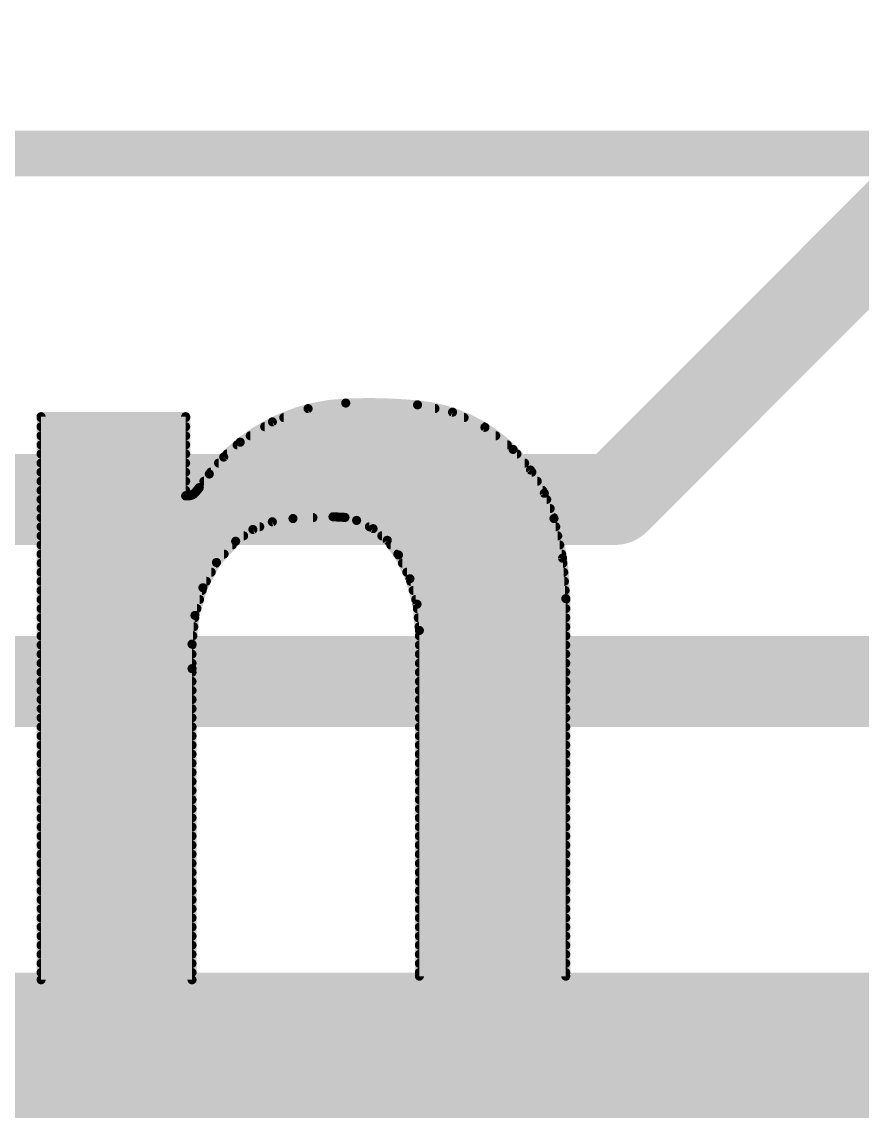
# Model space of a CAD drawing. Extents: x -0.1 to 40.8, y -10.2 to 23.
# Drawn here: x 22.728 to 25.074, y 2.337 to 5.397 of the extents above; entities that cross this region are included whole.
import ezdxf

# ---------------------------------------------------------------- set-up
doc = ezdxf.new("R2010")
doc.units = 0
for name, color, linetype in [('1', 12, 'CONTINUOUS'), ('16', 132, 'CONTINUOUS'), ('21', 41, 'CONTINUOUS'), ('22', 40, 'CONTINUOUS')]:
    doc.layers.add(name, color=color, linetype=linetype)

msp = doc.modelspace()

# ---------------------------------------------------------------- linework, layer by layer
at = {"layer": '1', "const_width": 0.254}
for points in [[(24.384, 4.064), (26.67, 6.35)], [(9.271, 4.064), (24.384, 4.064)], [(9.017, 3.556), (26.416, 3.556)]]:
    msp.add_lwpolyline(points, dxfattribs=at)
at = {"layer": '1', "const_width": 0.127}
for points in [[(24.3391, 4.1089, 1), (24.4289, 4.0191)], [(24.384, 4.0005, 1), (24.384, 4.1275)]]:
    msp.add_lwpolyline(points, format="xyb", dxfattribs=at)
at = {"layer": '16', "const_width": 0.4064}
msp.add_lwpolyline([(8.1534, 2.54), (32.385, 2.54)], dxfattribs=at)
at = {"layer": '21'}
for points, const_width in [([(23.8328, 4.3282, 0.0335), (23.6322, 4.3332)], 0.0254), ([(23.6322, 4.3332, 0.1577), (23.3375, 4.224)], 0.0254), ([(23.5261, 4.324, 1), (23.528, 4.3114)], 0.0127), ([(23.529, 4.3244, 1), (23.529, 4.3117)], 0.0127), ([(23.5292, 4.3118, 1), (23.5248, 4.3237)], 0.0127), ([(23.6324, 4.3395, 1), (23.632, 4.3269)], 0.0127), ([(23.6319, 4.3395, 1), (23.6325, 4.3269)], 0.0127), ([(23.6331, 4.3269, 1), (23.6313, 4.3395)], 0.0127), ([(23.6325, 4.3269, 1), (23.6319, 4.3395)], 0.0127), ([(23.8341, 4.3344, 1), (23.8315, 4.322)], 0.0127), ([(24.0995, 4.2037, 0.1741), (23.8328, 4.3282)], 0.0254), ([(23.8334, 4.3345, 1), (23.8322, 4.3219)], 0.0127), ([(23.8322, 4.3219, 1), (23.8334, 4.3345)], 0.0127), ([(23.8326, 4.3219, 1), (23.833, 4.3345)], 0.0127), ([(23.8814, 4.3117, 1), (23.8814, 4.3244)], 0.0127), ([(23.9332, 4.3134, 1), (23.9278, 4.3019)], 0.0127), ([(23.9292, 4.3015, 1), (23.9318, 4.3139)], 0.0127), ([(22.7813, 4.3015, 1), (22.7813, 4.2888)], 0.0127), ([(22.7877, 4.2951, 1), (22.775, 4.2951)], 0.0127), ([(22.7877, 4.2951, 1), (22.775, 4.2951)], 0.0127), ([(22.7813, 4.3015, 1), (22.7813, 4.2888)], 0.0127), ([(22.7813, 4.299, 1), (22.7813, 4.2862)], 0.0127), ([(23.1915, 4.2951, 1), (23.1788, 4.2951)], 0.0127), ([(23.1915, 4.2951, 1), (23.1788, 4.2951)], 0.0127), ([(23.1851, 4.2888, 1), (23.1851, 4.3015)], 0.0127), ([(23.1851, 4.2888, 1), (23.1851, 4.3015)], 0.0127), ([(23.1851, 4.2862, 1), (23.1851, 4.299)], 0.0127), ([(23.4252, 4.2867, 1), (23.4296, 4.2748)], 0.0127), ([(23.4308, 4.2754, 1), (23.424, 4.2861)], 0.0127), ([(23.4593, 4.299, 1), (23.4593, 4.2862)], 0.0127), ([(23.9628, 4.2862, 1), (23.9628, 4.299)], 0.0127), ([(22.7813, 4.2736, 1), (22.7813, 4.2608)], 0.0127), ([(22.7813, 4.2482, 1), (22.7813, 4.2355)], 0.0127), ([(23.1851, 4.2608, 1), (23.1851, 4.2736)], 0.0127), ([(23.1851, 4.2355, 1), (23.1851, 4.2482)], 0.0127), ([(23.3657, 4.2482, 1), (23.3657, 4.2355)], 0.0127), ([(23.4059, 4.2736, 1), (23.4059, 4.2608)], 0.0127), ([(24.0249, 4.2704, 1), (24.0171, 4.2604)], 0.0127), ([(24.0172, 4.2608, 1), (24.0172, 4.2736)], 0.0127), ([(24.0183, 4.2597, 1), (24.0237, 4.2712)], 0.0127), ([(24.0511, 4.2355, 1), (24.0511, 4.2482)], 0.0127), ([(22.7813, 4.2228, 1), (22.7813, 4.21)], 0.0127), ([(23.1851, 4.21, 1), (23.1851, 4.2228)], 0.0127), ([(23.3375, 4.224, 0.0664), (23.2512, 4.1351)], 0.0254), ([(23.3291, 4.2228, 1), (23.3291, 4.21)], 0.0127), ([(23.3341, 4.2294, 1), (23.3409, 4.2186)], 0.0127), ([(23.3336, 4.229, 1), (23.3414, 4.219)], 0.0127), ([(23.3418, 4.2193, 1), (23.3332, 4.2287)], 0.0127), ([(23.3414, 4.219, 1), (23.3336, 4.229)], 0.0127), ([(24.0834, 4.21, 1), (24.0834, 4.2228)], 0.0127), ([(22.7813, 4.1974, 1), (22.7813, 4.1846)], 0.0127), ([(23.1851, 4.1846, 1), (23.1851, 4.1974)], 0.0127), ([(23.2871, 4.1871, 1), (23.2957, 4.1777)], 0.0127), ([(23.2962, 4.1783, 1), (23.2866, 4.1865)], 0.0127), ([(23.3009, 4.1974, 1), (23.3009, 4.1846)], 0.0127), ([(24.1043, 4.2078, 1), (24.0947, 4.1996)], 0.0127), ([(24.2138, 4.0107, 0.1281), (24.0995, 4.2037)], 0.0254), ([(24.104, 4.2082, 1), (24.095, 4.1992)], 0.0127), ([(24.095, 4.1992, 1), (24.104, 4.2082)], 0.0127), ([(24.0956, 4.1987, 1), (24.1034, 4.2087)], 0.0127), ([(24.1103, 4.1846, 1), (24.1103, 4.1974)], 0.0127), ([(22.7813, 4.172, 1), (22.7813, 4.1593)], 0.0127), ([(23.1851, 4.1593, 1), (23.1851, 4.172)], 0.0127), ([(23.2771, 4.172, 1), (23.2771, 4.1593)], 0.0127), ([(24.1319, 4.1593, 1), (24.1319, 4.172)], 0.0127), ([(22.7813, 4.1466, 1), (22.7813, 4.1338)], 0.0127), ([(23.1851, 4.1338, 1), (23.1851, 4.1466)], 0.0127), ([(23.2512, 4.1351, 0.0022), (23.2232, 4.097)], 0.0254), ([(23.2464, 4.1392, 1), (23.256, 4.131)], 0.0127), ([(23.2461, 4.1389, 1), (23.2563, 4.1313)], 0.0127), ([(23.2563, 4.1313, 1), (23.2461, 4.1389)], 0.0127), ([(23.2563, 4.1313, 1), (23.2461, 4.1389)], 0.0127), ([(23.2555, 4.1466, 1), (23.2555, 4.1338)], 0.0127), ([(24.1539, 4.1494, 1), (24.1429, 4.1429)], 0.0127), ([(24.1436, 4.1421, 1), (24.1532, 4.1503)], 0.0127), ([(24.1519, 4.1338, 1), (24.1519, 4.1466)], 0.0127), ([(22.7813, 4.1212, 1), (22.7813, 4.1084)], 0.0127), ([(22.7813, 4.0958, 1), (22.7813, 4.0831)], 0.0127), ([(23.1851, 4.1084, 1), (23.1851, 4.1212)], 0.0127), ([(23.1851, 4.0831, 1), (23.1851, 4.0958)], 0.0127), ([(23.2105, 4.0818, 0.0333), (23.2232, 4.097)], 0.0254), ([(23.2169, 4.0958, 1), (23.2169, 4.0831)], 0.0127), ([(23.2181, 4.1008, 1), (23.2283, 4.0932)], 0.0127), ([(23.2181, 4.1007, 1), (23.2283, 4.0933)], 0.0127), ([(23.2283, 4.0933, 1), (23.2181, 4.1007)], 0.0127), ([(23.2281, 4.0929, 1), (23.2183, 4.1011)], 0.0127), ([(23.2363, 4.1212, 1), (23.2363, 4.1084)], 0.0127), ([(24.167, 4.1084, 1), (24.167, 4.1212)], 0.0127), ([(24.182, 4.0831, 1), (24.182, 4.0958)], 0.0127), ([(22.7813, 4.0704, 1), (22.7813, 4.0576)], 0.0127), ([(23.1851, 4.0806, 1), (23.1851, 4.0678)], 0.0127), ([(23.1851, 4.0806, 1), (23.1851, 4.0678)], 0.0127), ([(23.1788, 4.0742, 1), (23.1915, 4.0742)], 0.0127), ([(23.1788, 4.0742, 1), (23.1915, 4.0742)], 0.0127), ([(23.1927, 4.0742, 0.205), (23.2105, 4.0818)], 0.0254), ([(23.1927, 4.0805, 1), (23.1927, 4.0679)], 0.0127), ([(23.1914, 4.0804, 1), (23.194, 4.068)], 0.0127), ([(23.1927, 4.0678, 1), (23.1927, 4.0806)], 0.0127), ([(23.1927, 4.0678, 1), (23.1927, 4.0806)], 0.0127), ([(23.1988, 4.0814, 1), (23.206, 4.071)], 0.0127), ([(23.2036, 4.07, 1), (23.2011, 4.0824)], 0.0127), ([(23.2059, 4.0862, 1), (23.2151, 4.0774)], 0.0127), ([(23.2056, 4.0859, 1), (23.2154, 4.0777)], 0.0127), ([(23.2151, 4.0774, 1), (23.2059, 4.0862)], 0.0127), ([(23.2141, 4.0766, 1), (23.2069, 4.087)], 0.0127), ([(24.1928, 4.0835, 1), (24.1809, 4.079)], 0.0127), ([(24.1814, 4.078, 1), (24.1923, 4.0845)], 0.0127), ([(24.1934, 4.0576, 1), (24.1934, 4.0704)], 0.0127), ([(22.7813, 4.045, 1), (22.7813, 4.0323)], 0.0127), ([(24.2031, 4.0323, 1), (24.2031, 4.045)], 0.0127), ([(22.7813, 4.0196, 1), (22.7813, 4.0069)], 0.0127), ([(23.4848, 4.0107, 0.1688), (23.3248, 3.9472)], 0.0254), ([(23.4262, 4.008, 1), (23.4281, 3.9954)], 0.0127), ([(23.4295, 3.9958, 1), (23.4248, 4.0076)], 0.0127), ([(23.4848, 4.0107, 0.0006), (23.5966, 4.0157)], 0.0254), ([(23.4845, 4.017, 1), (23.4851, 4.0044)], 0.0127), ([(23.4845, 4.017, 1), (23.4851, 4.0044)], 0.0127), ([(23.4858, 4.0044, 1), (23.4838, 4.017)], 0.0127), ([(23.4851, 4.0044, 1), (23.4845, 4.017)], 0.0127), ([(23.5407, 4.0069, 1), (23.5407, 4.0196)], 0.0127), ([(23.6626, 4.0056, 0.0992), (23.5966, 4.0157)], 0.0254), ([(23.5969, 4.022, 1), (23.5963, 4.0094)], 0.0127), ([(23.5963, 4.022, 1), (23.5969, 4.0094)], 0.0127), ([(23.5969, 4.0094, 1), (23.5963, 4.022)], 0.0127), ([(23.5969, 4.0094, 1), (23.5963, 4.022)], 0.0127), ([(23.6317, 4.0201, 1), (23.6285, 4.0078)], 0.0127), ([(23.6329, 4.0196, 1), (23.6329, 4.0069)], 0.0127), ([(23.6298, 4.0076, 1), (23.6304, 4.0203)], 0.0127), ([(23.6654, 4.0113, 1), (23.6598, 3.9999)], 0.0127), ([(23.7795, 3.9091, 0.1719), (23.6626, 4.0056)], 0.0254), ([(23.6648, 4.0116, 1), (23.6604, 3.9996)], 0.0127), ([(23.6604, 3.9996, 1), (23.6648, 4.0116)], 0.0127), ([(23.661, 3.9994, 1), (23.6642, 4.0118)], 0.0127), ([(24.22, 4.012, 1), (24.2076, 4.0094)], 0.0127), ([(24.2468, 3.7871, 0.0668), (24.2138, 4.0107)], 0.0254), ([(24.2199, 4.0125, 1), (24.2077, 4.0089)], 0.0127), ([(24.2077, 4.0089, 1), (24.2199, 4.0125)], 0.0127), ([(24.2079, 4.0084, 1), (24.2197, 4.013)], 0.0127), ([(24.2128, 4.0069, 1), (24.2128, 4.0196)], 0.0127), ([(22.7813, 3.9941, 1), (22.7813, 3.9815)], 0.0127), ([(23.3706, 3.9861, 1), (23.3753, 3.9743)], 0.0127), ([(23.3765, 3.9749, 1), (23.3693, 3.9854)], 0.0127), ([(23.3921, 3.9815, 1), (23.3921, 3.9941)], 0.0127), ([(23.6983, 3.9941, 1), (23.6983, 3.9815)], 0.0127), ([(23.7126, 3.9875, 1), (23.7046, 3.9777)], 0.0127), ([(23.7058, 3.977, 1), (23.7114, 3.9883)], 0.0127), ([(24.2188, 3.9815, 1), (24.2188, 3.9941)], 0.0127), ([(22.7813, 3.9688, 1), (22.7813, 3.9561)], 0.0127), ([(22.7813, 3.9434, 1), (22.7813, 3.9307)], 0.0127), ([(23.3248, 3.9472, 0.1229), (23.2334, 3.8176)], 0.0254), ([(23.3156, 3.9307, 1), (23.3156, 3.9434)], 0.0127), ([(23.3212, 3.9524, 1), (23.3284, 3.942)], 0.0127), ([(23.3207, 3.952, 1), (23.3289, 3.9424)], 0.0127), ([(23.3295, 3.9429, 1), (23.3201, 3.9515)], 0.0127), ([(23.3289, 3.9424, 1), (23.3207, 3.952)], 0.0127), ([(23.347, 3.9561, 1), (23.347, 3.9688)], 0.0127), ([(23.7331, 3.9688, 1), (23.7331, 3.9561)], 0.0127), ([(23.7533, 3.9538, 1), (23.7432, 3.946)], 0.0127), ([(23.7442, 3.945, 1), (23.7523, 3.9548)], 0.0127), ([(23.7581, 3.9434, 1), (23.7581, 3.9307)], 0.0127), ([(24.2243, 3.9561, 1), (24.2243, 3.9688)], 0.0127), ([(24.2298, 3.9307, 1), (24.2298, 3.9434)], 0.0127), ([(22.7813, 3.9179, 1), (22.7813, 3.9053)], 0.0127), ([(23.2925, 3.9053, 1), (23.2925, 3.9179)], 0.0127), ([(23.7776, 3.9179, 1), (23.7776, 3.9053)], 0.0127), ([(23.7852, 3.9119, 1), (23.7738, 3.9063)], 0.0127), ([(23.8379, 3.6982, 0.136), (23.7795, 3.9091)], 0.0254), ([(23.7849, 3.9124, 1), (23.7741, 3.9058)], 0.0127), ([(23.7741, 3.9058, 1), (23.7849, 3.9124)], 0.0127), ([(23.7745, 3.9052, 1), (23.7845, 3.913)], 0.0127), ([(24.2353, 3.9053, 1), (24.2353, 3.9179)], 0.0127), ([(22.7813, 3.8925, 1), (22.7813, 3.8799)], 0.0127), ([(23.2664, 3.8923, 1), (23.2758, 3.8838)], 0.0127), ([(23.2767, 3.885, 1), (23.2655, 3.891)], 0.0127), ([(23.2702, 3.8799, 1), (23.2702, 3.8925)], 0.0127), ([(23.7906, 3.8925, 1), (23.7906, 3.8799)], 0.0127), ([(24.2441, 3.9005, 1), (24.2314, 3.8995)], 0.0127), ([(24.2316, 3.8987, 1), (24.244, 3.9013)], 0.0127), ([(24.2389, 3.8799, 1), (24.2389, 3.8925)], 0.0127), ([(22.7813, 3.8672, 1), (22.7813, 3.8545)], 0.0127), ([(23.2566, 3.8545, 1), (23.2566, 3.8672)], 0.0127), ([(23.8029, 3.8672, 1), (23.8029, 3.8545)], 0.0127), ([(24.2409, 3.8545, 1), (24.2409, 3.8672)], 0.0127), ([(22.7813, 3.8418, 1), (22.7813, 3.8291)], 0.0127), ([(23.2334, 3.8176, 0.0895), (23.2029, 3.6601)], 0.0254), ([(23.2278, 3.8206, 1), (23.239, 3.8146)], 0.0127), ([(23.2275, 3.8199, 1), (23.2393, 3.8153)], 0.0127), ([(23.2395, 3.8158, 1), (23.2273, 3.8194)], 0.0127), ([(23.2393, 3.8153, 1), (23.2275, 3.8199)], 0.0127), ([(23.2429, 3.8291, 1), (23.2429, 3.8418)], 0.0127), ([(23.8177, 3.8444, 1), (23.8055, 3.841)], 0.0127), ([(23.8059, 3.8399, 1), (23.8173, 3.8455)], 0.0127), ([(23.8136, 3.8418, 1), (23.8136, 3.8291)], 0.0127), ([(24.2429, 3.8291, 1), (24.2429, 3.8418)], 0.0127), ([(22.7813, 3.791, 1), (22.7813, 3.7783)], 0.0127), ([(22.7813, 3.8163, 1), (22.7813, 3.8037)], 0.0127), ([(23.2239, 3.7783, 1), (23.2239, 3.791)], 0.0127), ([(23.2312, 3.8037, 1), (23.2312, 3.8163)], 0.0127), ([(23.8207, 3.8163, 1), (23.8207, 3.8037)], 0.0127), ([(23.8277, 3.791, 1), (23.8277, 3.7783)], 0.0127), ([(24.2532, 3.7871, 1), (24.2404, 3.7871)], 0.0127), ([(24.2532, 3.7871, 1), (24.2404, 3.7871)], 0.0127), ([(24.245, 3.8037, 1), (24.245, 3.8163)], 0.0127), ([(24.2468, 3.7783, 1), (24.2468, 3.791)], 0.0127), ([(22.7813, 3.7656, 1), (22.7813, 3.7529)], 0.0127), ([(23.2166, 3.7529, 1), (23.2166, 3.7656)], 0.0127), ([(23.8376, 3.7722, 1), (23.825, 3.7711)], 0.0127), ([(23.8252, 3.7699, 1), (23.8374, 3.7733)], 0.0127), ([(23.8324, 3.7656, 1), (23.8324, 3.7529)], 0.0127), ([(24.2405, 3.7866, 1), (24.2531, 3.7876)], 0.0127), ([(24.2405, 3.787, 1), (24.2531, 3.7872)], 0.0127), ([(24.2468, 3.7529, 1), (24.2468, 3.7656)], 0.0127), ([(22.7813, 3.7401, 1), (22.7813, 3.7275)], 0.0127), ([(23.205, 3.742, 1), (23.2172, 3.7385)], 0.0127), ([(23.2174, 3.7396, 1), (23.2048, 3.7409)], 0.0127), ([(23.2105, 3.7275, 1), (23.2105, 3.7401)], 0.0127), ([(23.8347, 3.7401, 1), (23.8347, 3.7275)], 0.0127), ([(24.2468, 3.7275, 1), (24.2468, 3.7401)], 0.0127), ([(22.7813, 3.7147, 1), (22.7813, 3.7021)], 0.0127), ([(23.2079, 3.7021, 1), (23.2079, 3.7147)], 0.0127), ([(23.837, 3.7147, 1), (23.837, 3.7021)], 0.0127), ([(23.8443, 3.6982, 1), (23.8316, 3.6982)], 0.0127), ([(23.8443, 3.6982, 1), (23.8316, 3.6982)], 0.0127), ([(23.8316, 3.6976, 1), (23.8442, 3.6988)], 0.0127), ([(23.8316, 3.6982, 1), (23.8442, 3.6982)], 0.0127), ([(24.2468, 3.7021, 1), (24.2468, 3.7147)], 0.0127), ([(22.7813, 3.6894, 1), (22.7813, 3.6767)], 0.0127), ([(23.2029, 3.6601, 0.0064), (23.2029, 3.5916)], 0.0254), ([(23.2093, 3.6601, 1), (23.1965, 3.6601)], 0.0127), ([(23.2092, 3.66, 1), (23.1966, 3.6602)], 0.0127), ([(23.2052, 3.6767, 1), (23.2052, 3.6894)], 0.0127), ([(23.8379, 3.6894, 1), (23.8379, 3.6767)], 0.0127), ([(24.2468, 3.6767, 1), (24.2468, 3.6894)], 0.0127), ([(22.7813, 3.6639, 1), (22.7813, 3.6513)], 0.0127), ([(22.7813, 3.6385, 1), (22.7813, 3.6259)], 0.0127), ([(23.1966, 3.6607, 1), (23.2092, 3.6595)], 0.0127), ([(23.1966, 3.6602, 1), (23.2092, 3.66)], 0.0127), ([(23.2029, 3.6513, 1), (23.2029, 3.6639)], 0.0127), ([(23.2029, 3.6259, 1), (23.2029, 3.6385)], 0.0127), ([(23.8379, 3.6639, 1), (23.8379, 3.6513)], 0.0127), ([(23.8379, 3.6385, 1), (23.8379, 3.6259)], 0.0127), ([(24.2468, 3.6513, 1), (24.2468, 3.6639)], 0.0127), ([(24.2468, 3.6259, 1), (24.2468, 3.6385)], 0.0127), ([(22.7813, 3.6132, 1), (22.7813, 3.6005)], 0.0127), ([(23.2029, 3.6005, 1), (23.2029, 3.6132)], 0.0127), ([(23.8379, 3.6132, 1), (23.8379, 3.6005)], 0.0127), ([(24.2468, 3.6005, 1), (24.2468, 3.6132)], 0.0127), ([(22.7813, 3.5878, 1), (22.7813, 3.5751)], 0.0127), ([(23.2093, 3.5916, 1), (23.1965, 3.5916)], 0.0127), ([(23.1966, 3.5915, 1), (23.2092, 3.5917)], 0.0127), ([(23.2029, 3.5751, 1), (23.2029, 3.5878)], 0.0127), ([(23.8379, 3.5878, 1), (23.8379, 3.5751)], 0.0127), ([(24.2468, 3.5751, 1), (24.2468, 3.5878)], 0.0127), ([(22.7813, 3.5623, 1), (22.7813, 3.5497)], 0.0127), ([(23.2029, 3.5497, 1), (23.2029, 3.5623)], 0.0127), ([(23.8379, 3.5623, 1), (23.8379, 3.5497)], 0.0127), ([(24.2468, 3.5497, 1), (24.2468, 3.5623)], 0.0127), ([(22.7813, 3.537, 1), (22.7813, 3.5243)], 0.0127), ([(23.2029, 3.5243, 1), (23.2029, 3.537)], 0.0127), ([(23.8379, 3.537, 1), (23.8379, 3.5243)], 0.0127), ([(24.2468, 3.5243, 1), (24.2468, 3.537)], 0.0127), ([(22.7813, 3.5116, 1), (22.7813, 3.4989)], 0.0127), ([(22.7813, 3.4861, 1), (22.7813, 3.4735)], 0.0127), ([(23.2029, 3.4989, 1), (23.2029, 3.5116)], 0.0127), ([(23.2029, 3.4735, 1), (23.2029, 3.4861)], 0.0127), ([(23.8379, 3.5116, 1), (23.8379, 3.4989)], 0.0127), ([(23.8379, 3.4861, 1), (23.8379, 3.4735)], 0.0127), ([(24.2468, 3.4989, 1), (24.2468, 3.5116)], 0.0127), ([(24.2468, 3.4735, 1), (24.2468, 3.4861)], 0.0127), ([(22.7813, 3.4607, 1), (22.7813, 3.4481)], 0.0127), ([(23.2029, 3.4481, 1), (23.2029, 3.4607)], 0.0127), ([(23.8379, 3.4607, 1), (23.8379, 3.4481)], 0.0127), ([(24.2468, 3.4481, 1), (24.2468, 3.4607)], 0.0127), ([(22.7813, 3.4354, 1), (22.7813, 3.4227)], 0.0127), ([(23.2029, 3.4227, 1), (23.2029, 3.4354)], 0.0127), ([(23.8379, 3.4354, 1), (23.8379, 3.4227)], 0.0127), ([(24.2468, 3.4227, 1), (24.2468, 3.4354)], 0.0127), ([(22.7813, 3.4099, 1), (22.7813, 3.3973)], 0.0127), ([(23.2029, 3.3973, 1), (23.2029, 3.4099)], 0.0127), ([(23.8379, 3.4099, 1), (23.8379, 3.3973)], 0.0127), ([(24.2468, 3.3973, 1), (24.2468, 3.4099)], 0.0127), ([(22.7813, 3.3845, 1), (22.7813, 3.3719)], 0.0127), ([(23.2029, 3.3719, 1), (23.2029, 3.3845)], 0.0127), ([(23.8379, 3.3845, 1), (23.8379, 3.3719)], 0.0127), ([(24.2468, 3.3719, 1), (24.2468, 3.3845)], 0.0127), ([(22.7813, 3.3592, 1), (22.7813, 3.3465)], 0.0127), ([(22.7813, 3.3338, 1), (22.7813, 3.3211)], 0.0127), ([(23.2029, 3.3465, 1), (23.2029, 3.3592)], 0.0127), ([(23.2029, 3.3211, 1), (23.2029, 3.3338)], 0.0127), ([(23.8379, 3.3592, 1), (23.8379, 3.3465)], 0.0127), ([(23.8379, 3.3338, 1), (23.8379, 3.3211)], 0.0127), ([(24.2468, 3.3465, 1), (24.2468, 3.3592)], 0.0127), ([(24.2468, 3.3211, 1), (24.2468, 3.3338)], 0.0127), ([(22.7813, 3.3083, 1), (22.7813, 3.2957)], 0.0127), ([(23.2029, 3.2957, 1), (23.2029, 3.3083)], 0.0127), ([(23.8379, 3.3083, 1), (23.8379, 3.2957)], 0.0127), ([(24.2468, 3.2957, 1), (24.2468, 3.3083)], 0.0127), ([(22.7813, 3.283, 1), (22.7813, 3.2703)], 0.0127), ([(23.2029, 3.2703, 1), (23.2029, 3.283)], 0.0127), ([(23.8379, 3.283, 1), (23.8379, 3.2703)], 0.0127), ([(24.2468, 3.2703, 1), (24.2468, 3.283)], 0.0127), ([(22.7813, 3.2576, 1), (22.7813, 3.2449)], 0.0127), ([(23.2029, 3.2449, 1), (23.2029, 3.2576)], 0.0127), ([(23.8379, 3.2576, 1), (23.8379, 3.2449)], 0.0127), ([(24.2468, 3.2449, 1), (24.2468, 3.2576)], 0.0127), ([(22.7813, 3.2321, 1), (22.7813, 3.2195)], 0.0127), ([(23.2029, 3.2195, 1), (23.2029, 3.2321)], 0.0127), ([(23.8379, 3.2321, 1), (23.8379, 3.2195)], 0.0127), ([(24.2468, 3.2195, 1), (24.2468, 3.2321)], 0.0127), ([(22.7813, 3.1814, 1), (22.7813, 3.1687)], 0.0127), ([(22.7813, 3.2067, 1), (22.7813, 3.1941)], 0.0127), ([(23.2029, 3.1941, 1), (23.2029, 3.2067)], 0.0127), ([(23.2029, 3.1687, 1), (23.2029, 3.1814)], 0.0127), ([(23.8379, 3.1814, 1), (23.8379, 3.1687)], 0.0127), ([(23.8379, 3.2067, 1), (23.8379, 3.1941)], 0.0127), ([(24.2468, 3.1941, 1), (24.2468, 3.2067)], 0.0127), ([(24.2468, 3.1687, 1), (24.2468, 3.1814)], 0.0127), ([(22.7813, 3.1559, 1), (22.7813, 3.1433)], 0.0127), ([(23.2029, 3.1433, 1), (23.2029, 3.1559)], 0.0127), ([(23.8379, 3.1559, 1), (23.8379, 3.1433)], 0.0127), ([(24.2468, 3.1433, 1), (24.2468, 3.1559)], 0.0127), ([(22.7813, 3.1305, 1), (22.7813, 3.1179)], 0.0127), ([(23.2029, 3.1179, 1), (23.2029, 3.1305)], 0.0127), ([(23.8379, 3.1305, 1), (23.8379, 3.1179)], 0.0127), ([(24.2468, 3.1179, 1), (24.2468, 3.1305)], 0.0127), ([(22.7813, 3.1052, 1), (22.7813, 3.0925)], 0.0127), ([(23.2029, 3.0925, 1), (23.2029, 3.1052)], 0.0127), ([(23.8379, 3.1052, 1), (23.8379, 3.0925)], 0.0127), ([(24.2468, 3.0925, 1), (24.2468, 3.1052)], 0.0127), ([(22.7813, 3.0798, 1), (22.7813, 3.0671)], 0.0127), ([(22.7813, 3.0543, 1), (22.7813, 3.0417)], 0.0127), ([(23.2029, 3.0671, 1), (23.2029, 3.0798)], 0.0127), ([(23.2029, 3.0417, 1), (23.2029, 3.0543)], 0.0127), ([(23.8379, 3.0798, 1), (23.8379, 3.0671)], 0.0127), ([(23.8379, 3.0543, 1), (23.8379, 3.0417)], 0.0127), ([(24.2468, 3.0671, 1), (24.2468, 3.0798)], 0.0127), ([(24.2468, 3.0417, 1), (24.2468, 3.0543)], 0.0127), ([(22.7813, 3.029, 1), (22.7813, 3.0163)], 0.0127), ([(23.2029, 3.0163, 1), (23.2029, 3.029)], 0.0127), ([(23.8379, 3.029, 1), (23.8379, 3.0163)], 0.0127), ([(24.2468, 3.0163, 1), (24.2468, 3.029)], 0.0127), ([(22.7813, 3.0036, 1), (22.7813, 2.9909)], 0.0127), ([(23.2029, 2.9909, 1), (23.2029, 3.0036)], 0.0127), ([(23.8379, 3.0036, 1), (23.8379, 2.9909)], 0.0127), ([(24.2468, 2.9909, 1), (24.2468, 3.0036)], 0.0127), ([(22.7813, 2.9781, 1), (22.7813, 2.9655)], 0.0127), ([(23.2029, 2.9655, 1), (23.2029, 2.9781)], 0.0127), ([(23.8379, 2.9781, 1), (23.8379, 2.9655)], 0.0127), ([(24.2468, 2.9655, 1), (24.2468, 2.9781)], 0.0127), ([(22.7813, 2.9527, 1), (22.7813, 2.9401)], 0.0127), ([(23.2029, 2.9401, 1), (23.2029, 2.9527)], 0.0127), ([(23.8379, 2.9527, 1), (23.8379, 2.9401)], 0.0127), ([(24.2468, 2.9401, 1), (24.2468, 2.9527)], 0.0127), ([(22.7813, 2.9274, 1), (22.7813, 2.9147)], 0.0127), ([(22.7813, 2.9019, 1), (22.7813, 2.8893)], 0.0127), ([(23.2029, 2.9147, 1), (23.2029, 2.9274)], 0.0127), ([(23.2029, 2.8893, 1), (23.2029, 2.9019)], 0.0127), ([(23.8379, 2.9274, 1), (23.8379, 2.9147)], 0.0127), ([(23.8379, 2.9019, 1), (23.8379, 2.8893)], 0.0127), ([(24.2468, 2.9147, 1), (24.2468, 2.9274)], 0.0127), ([(24.2468, 2.8893, 1), (24.2468, 2.9019)], 0.0127), ([(22.7813, 2.8765, 1), (22.7813, 2.8639)], 0.0127), ([(23.2029, 2.8639, 1), (23.2029, 2.8765)], 0.0127), ([(23.8379, 2.8765, 1), (23.8379, 2.8639)], 0.0127), ([(24.2468, 2.8639, 1), (24.2468, 2.8765)], 0.0127), ([(22.7813, 2.8512, 1), (22.7813, 2.8385)], 0.0127), ([(23.2029, 2.8385, 1), (23.2029, 2.8512)], 0.0127), ([(23.8379, 2.8512, 1), (23.8379, 2.8385)], 0.0127), ([(24.2468, 2.8385, 1), (24.2468, 2.8512)], 0.0127), ([(22.7813, 2.8258, 1), (22.7813, 2.8131)], 0.0127), ([(23.2029, 2.8131, 1), (23.2029, 2.8258)], 0.0127), ([(23.8379, 2.8258, 1), (23.8379, 2.8131)], 0.0127), ([(24.2468, 2.8131, 1), (24.2468, 2.8258)], 0.0127), ([(22.7813, 2.8003, 1), (22.7813, 2.7877)], 0.0127), ([(23.2029, 2.7877, 1), (23.2029, 2.8003)], 0.0127), ([(23.8379, 2.8003, 1), (23.8379, 2.7877)], 0.0127), ([(24.2468, 2.7877, 1), (24.2468, 2.8003)], 0.0127), ([(22.7813, 2.775, 1), (22.7813, 2.7623)], 0.0127), ([(22.7813, 2.7496, 1), (22.7813, 2.7369)], 0.0127), ([(23.2029, 2.7623, 1), (23.2029, 2.775)], 0.0127), ([(23.2029, 2.7369, 1), (23.2029, 2.7496)], 0.0127), ([(23.8379, 2.775, 1), (23.8379, 2.7623)], 0.0127), ([(23.8379, 2.7496, 1), (23.8379, 2.7369)], 0.0127), ([(24.2468, 2.7623, 1), (24.2468, 2.775)], 0.0127), ([(24.2468, 2.7369, 1), (24.2468, 2.7496)], 0.0127), ([(22.775, 2.7229, 1), (22.7877, 2.7229)], 0.0127), ([(22.775, 2.7229, 1), (22.7877, 2.7229)], 0.0127), ([(22.7813, 2.7292, 1), (22.7813, 2.7166)], 0.0127), ([(22.7813, 2.7292, 1), (22.7813, 2.7166)], 0.0127), ([(23.1965, 2.7229, 1), (23.2093, 2.7229)], 0.0127), ([(23.1965, 2.7229, 1), (23.2093, 2.7229)], 0.0127), ([(23.2029, 2.7166, 1), (23.2029, 2.7292)], 0.0127), ([(23.2029, 2.7166, 1), (23.2029, 2.7292)], 0.0127), ([(23.8379, 2.7393, 1), (23.8379, 2.7267)], 0.0127), ([(23.8379, 2.7393, 1), (23.8379, 2.7267)], 0.0127), ([(23.8316, 2.733, 1), (23.8443, 2.733)], 0.0127), ([(23.8316, 2.733, 1), (23.8443, 2.733)], 0.0127), ([(24.2404, 2.733, 1), (24.2532, 2.733)], 0.0127), ([(24.2404, 2.733, 1), (24.2532, 2.733)], 0.0127), ([(24.2468, 2.7267, 1), (24.2468, 2.7393)], 0.0127), ([(24.2468, 2.7267, 1), (24.2468, 2.7393)], 0.0127)]:
    msp.add_lwpolyline(points, format="xyb", dxfattribs=dict(at, const_width=const_width))
at = {"layer": '21', "const_width": 0.0254}
for points in [[(23.4274, 4.2808), (23.527, 4.3177)], [(23.527, 4.3177), (23.6322, 4.3332)], [(23.529, 4.318), (23.8814, 4.318)], [(23.6322, 4.3332), (23.8328, 4.3282)], [(23.8328, 4.3282), (23.9305, 4.3077)], [(23.9305, 4.3077), (24.021, 4.2654)], [(22.7813, 4.2951), (23.1851, 4.2951)], [(22.7813, 2.7229), (22.7813, 4.2951)], [(22.7813, 2.7229), (22.7813, 4.2951)], [(22.7813, 4.2951), (23.1851, 4.2951)], [(22.7813, 4.2926), (23.1851, 4.2926)], [(23.1851, 4.2951), (23.1851, 4.0742)], [(23.1851, 4.2951), (23.1851, 4.0742)], [(23.3375, 4.224), (23.4274, 4.2808)], [(23.4593, 4.2926), (23.9628, 4.2926)], [(22.7813, 4.2672), (23.1851, 4.2672)], [(22.7813, 4.2418), (23.1851, 4.2418)], [(23.3657, 4.2418), (24.0511, 4.2418)], [(23.4059, 4.2672), (24.0172, 4.2672)], [(24.021, 4.2654), (24.0995, 4.2037)], [(22.7813, 4.2164), (23.1851, 4.2164)], [(23.2914, 4.1824), (23.3375, 4.224)], [(23.3291, 4.2164), (24.0834, 4.2164)], [(22.7813, 4.191), (23.1851, 4.191)], [(23.2512, 4.1351), (23.2914, 4.1824)], [(23.3009, 4.191), (24.1103, 4.191)], [(24.0995, 4.2037), (24.1484, 4.1462)], [(22.7813, 4.1656), (23.1851, 4.1656)], [(23.2771, 4.1656), (24.1319, 4.1656)], [(22.7813, 4.1402), (23.1851, 4.1402)], [(23.2232, 4.097), (23.2512, 4.1351)], [(23.2555, 4.1402), (24.1519, 4.1402)], [(24.1484, 4.1462), (24.1869, 4.0812)], [(22.7813, 4.1148), (23.1851, 4.1148)], [(22.7813, 4.0894), (23.1851, 4.0894)], [(23.2105, 4.0818), (23.2232, 4.097)], [(23.2169, 4.0894), (24.182, 4.0894)], [(23.2363, 4.1148), (24.167, 4.1148)], [(22.7813, 4.064), (24.1934, 4.064)], [(23.1851, 4.0742), (23.1927, 4.0742)], [(23.1851, 4.0742), (23.1927, 4.0742)], [(23.1927, 4.0742), (23.2024, 4.0762)], [(23.2024, 4.0762), (23.2105, 4.0818)], [(24.1869, 4.0812), (24.2138, 4.0107)], [(22.7813, 4.0386), (24.2031, 4.0386)], [(22.7813, 4.0132), (23.5407, 4.0132)], [(23.4272, 4.0017), (23.3729, 3.9802)], [(23.4848, 4.0107), (23.4272, 4.0017)], [(23.5966, 4.0157), (23.4848, 4.0107)], [(23.6301, 4.0139), (23.5966, 4.0157)], [(23.6626, 4.0056), (23.6301, 4.0139)], [(23.6329, 4.0132), (24.2128, 4.0132)], [(23.7086, 3.9826), (23.6626, 4.0056)], [(24.2138, 4.0107), (24.2378, 3.9)], [(22.7813, 3.9878), (23.3921, 3.9878)], [(23.3729, 3.9802), (23.3248, 3.9472)], [(23.6983, 3.9878), (24.2188, 3.9878)], [(23.7482, 3.9499), (23.7086, 3.9826)], [(22.7813, 3.9624), (23.347, 3.9624)], [(22.7813, 3.937), (23.3156, 3.937)], [(23.3248, 3.9472), (23.2711, 3.888)], [(23.7331, 3.9624), (24.2243, 3.9624)], [(23.7795, 3.9091), (23.7482, 3.9499)], [(23.7581, 3.937), (24.2298, 3.937)], [(22.7813, 3.9116), (23.2925, 3.9116)], [(23.7776, 3.9116), (24.2353, 3.9116)], [(23.8116, 3.8427), (23.7795, 3.9091)], [(22.7813, 3.8862), (23.2702, 3.8862)], [(23.2711, 3.888), (23.2334, 3.8176)], [(23.7906, 3.8862), (24.2389, 3.8862)], [(24.2378, 3.9), (24.2468, 3.7871)], [(22.7813, 3.8608), (23.2566, 3.8608)], [(23.8029, 3.8608), (24.2409, 3.8608)], [(22.7813, 3.8354), (23.2429, 3.8354)], [(23.2334, 3.8176), (23.2111, 3.7402)], [(23.8313, 3.7716), (23.8116, 3.8427)], [(23.8136, 3.8354), (24.2429, 3.8354)], [(22.7813, 3.81), (23.2312, 3.81)], [(22.7813, 3.7846), (23.2239, 3.7846)], [(23.8207, 3.81), (24.245, 3.81)], [(23.8277, 3.7846), (24.2468, 3.7846)], [(24.2468, 3.7871), (24.2468, 2.733)], [(24.2468, 3.7871), (24.2468, 2.733)], [(22.7813, 3.7592), (23.2166, 3.7592)], [(23.8379, 3.6982), (23.8313, 3.7716)], [(23.8324, 3.7592), (24.2468, 3.7592)], [(22.7813, 3.7338), (23.2105, 3.7338)], [(23.2111, 3.7402), (23.2029, 3.6601)], [(23.8347, 3.7338), (24.2468, 3.7338)], [(22.7813, 3.7084), (23.2079, 3.7084)], [(23.837, 3.7084), (24.2468, 3.7084)], [(23.8379, 2.733), (23.8379, 3.6982)], [(23.8379, 2.733), (23.8379, 3.6982)], [(22.7813, 3.683), (23.2052, 3.683)], [(23.2029, 3.6601), (23.2029, 2.7229)], [(23.8379, 3.683), (24.2468, 3.683)], [(22.7813, 3.6576), (23.2029, 3.6576)], [(22.7813, 3.6322), (23.2029, 3.6322)], [(23.8379, 3.6576), (24.2468, 3.6576)], [(23.8379, 3.6322), (24.2468, 3.6322)], [(22.7813, 3.6068), (23.2029, 3.6068)], [(23.8379, 3.6068), (24.2468, 3.6068)], [(22.7813, 3.5814), (23.2029, 3.5814)], [(23.2029, 3.5916), (23.2029, 2.7229)], [(23.8379, 3.5814), (24.2468, 3.5814)], [(22.7813, 3.556), (23.2029, 3.556)], [(23.8379, 3.556), (24.2468, 3.556)], [(22.7813, 3.5306), (23.2029, 3.5306)], [(23.8379, 3.5306), (24.2468, 3.5306)], [(22.7813, 3.5052), (23.2029, 3.5052)], [(22.7813, 3.4798), (23.2029, 3.4798)], [(23.8379, 3.5052), (24.2468, 3.5052)], [(23.8379, 3.4798), (24.2468, 3.4798)], [(22.7813, 3.4544), (23.2029, 3.4544)], [(23.8379, 3.4544), (24.2468, 3.4544)], [(22.7813, 3.429), (23.2029, 3.429)], [(23.8379, 3.429), (24.2468, 3.429)], [(22.7813, 3.4036), (23.2029, 3.4036)], [(23.8379, 3.4036), (24.2468, 3.4036)], [(22.7813, 3.3782), (23.2029, 3.3782)], [(23.8379, 3.3782), (24.2468, 3.3782)], [(22.7813, 3.3528), (23.2029, 3.3528)], [(22.7813, 3.3274), (23.2029, 3.3274)], [(23.8379, 3.3528), (24.2468, 3.3528)], [(23.8379, 3.3274), (24.2468, 3.3274)], [(22.7813, 3.302), (23.2029, 3.302)], [(23.8379, 3.302), (24.2468, 3.302)], [(22.7813, 3.2766), (23.2029, 3.2766)], [(23.8379, 3.2766), (24.2468, 3.2766)], [(22.7813, 3.2512), (23.2029, 3.2512)], [(23.8379, 3.2512), (24.2468, 3.2512)], [(22.7813, 3.2258), (23.2029, 3.2258)], [(23.8379, 3.2258), (24.2468, 3.2258)], [(22.7813, 3.2004), (23.2029, 3.2004)], [(22.7813, 3.175), (23.2029, 3.175)], [(23.8379, 3.2004), (24.2468, 3.2004)], [(23.8379, 3.175), (24.2468, 3.175)], [(22.7813, 3.1496), (23.2029, 3.1496)], [(23.8379, 3.1496), (24.2468, 3.1496)], [(22.7813, 3.1242), (23.2029, 3.1242)], [(23.8379, 3.1242), (24.2468, 3.1242)], [(22.7813, 3.0988), (23.2029, 3.0988)], [(23.8379, 3.0988), (24.2468, 3.0988)], [(22.7813, 3.0734), (23.2029, 3.0734)], [(22.7813, 3.048), (23.2029, 3.048)], [(23.8379, 3.0734), (24.2468, 3.0734)], [(23.8379, 3.048), (24.2468, 3.048)], [(22.7813, 3.0226), (23.2029, 3.0226)], [(23.8379, 3.0226), (24.2468, 3.0226)], [(22.7813, 2.9972), (23.2029, 2.9972)], [(23.8379, 2.9972), (24.2468, 2.9972)], [(22.7813, 2.9718), (23.2029, 2.9718)], [(23.8379, 2.9718), (24.2468, 2.9718)], [(22.7813, 2.9464), (23.2029, 2.9464)], [(23.8379, 2.9464), (24.2468, 2.9464)], [(22.7813, 2.921), (23.2029, 2.921)], [(22.7813, 2.8956), (23.2029, 2.8956)], [(23.8379, 2.921), (24.2468, 2.921)], [(23.8379, 2.8956), (24.2468, 2.8956)], [(22.7813, 2.8702), (23.2029, 2.8702)], [(23.8379, 2.8702), (24.2468, 2.8702)], [(22.7813, 2.8448), (23.2029, 2.8448)], [(23.8379, 2.8448), (24.2468, 2.8448)], [(22.7813, 2.8194), (23.2029, 2.8194)], [(23.8379, 2.8194), (24.2468, 2.8194)], [(22.7813, 2.794), (23.2029, 2.794)], [(23.8379, 2.794), (24.2468, 2.794)], [(22.7813, 2.7686), (23.2029, 2.7686)], [(22.7813, 2.7432), (23.2029, 2.7432)], [(23.8379, 2.7686), (24.2468, 2.7686)], [(23.8379, 2.7432), (24.2468, 2.7432)], [(23.2029, 2.7229), (22.7813, 2.7229)], [(23.2029, 2.7229), (22.7813, 2.7229)], [(24.2468, 2.733), (23.8379, 2.733)], [(24.2468, 2.733), (23.8379, 2.733)]]:
    msp.add_lwpolyline(points, dxfattribs=at)
at = {"layer": '22', "const_width": 0.127}
msp.add_lwpolyline([(40.41, 5.03), (0.23, 5.03)], dxfattribs=at)

doc.saveas('drawing.dxf')
